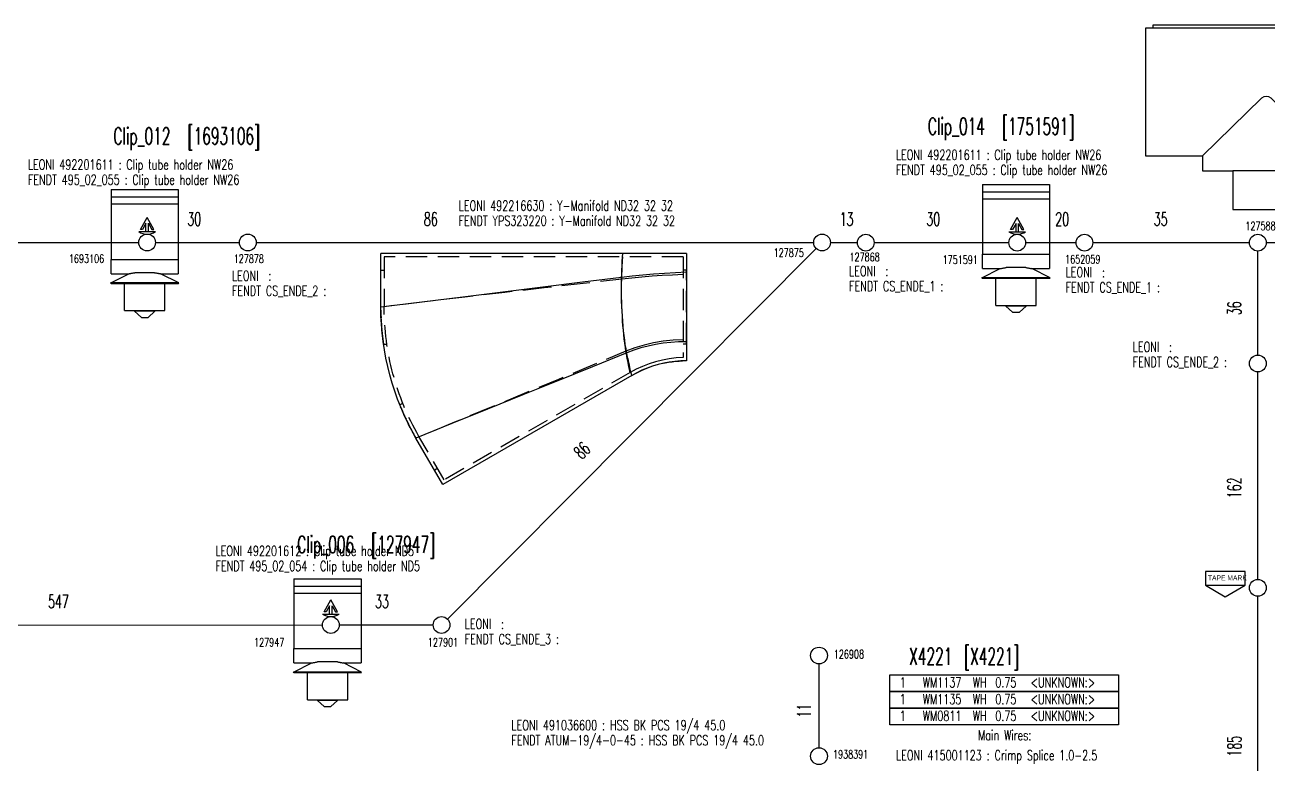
# Model space of a CAD drawing. Header units: millimetres. Extents: x -1 to 4489, y 0 to 1364.
# Drawn here: x 1926.4 to 2296.6, y 625.6 to 845.8 of the extents above; entities that cross this region are included whole.
import ezdxf

# ---------------------------------------------------------------- set-up
doc = ezdxf.new("R2010")
doc.units = ezdxf.units.MM
doc.linetypes.add('HIDDEN', pattern=[9.525, 6.35, -3.175])
for name, color, linetype in [('A_ACHSEN', 7, 'Continuous'), ('A_FLAECHEN', 7, 'Continuous'), ('DEFAULT_2', 8, 'HIDDEN'), ('LAYER_0', 7, 'Continuous'), ('SYMBOLS', 7, 'Continuous')]:
    doc.layers.add(name, color=color, linetype=linetype)
doc.styles.add('HS-BUNDLE-DIMENSION', font='ROMANS.SHX', dxfattribs={"width": 0.6, "height": 4})
doc.styles.add('HS-COMP-DESCRIPTION', font='ROMANS.SHX', dxfattribs={"width": 0.6, "height": 5})
doc.styles.add('HS-NODE', font='ROMANS.SHX', dxfattribs={"width": 0.7, "height": 2.5})
doc.styles.add('HS-PART-NO', font='ROMANS.SHX', dxfattribs={"width": 0.7, "height": 3})
doc.styles.add('HS-WIRE', font='ROMANS.SHX', dxfattribs={"width": 0.7, "height": 3})
doc.linetypes.add('NW_11_FHW_OPEN', pattern='A,0.0001,["=",Standard,S=0.4,R=0,X=0,Y=-0.2],-0.0001,["[]",Standard,S=0.3,R=0,X=-0.05,Y=-0.15],-0.2', length=0.2002)
doc.linetypes.add('NW_15_FHW_OPEN', pattern='A,0.0001,["=",Standard,S=0.4,R=0,X=0,Y=-0.2],-0.0001,["[]",Standard,S=0.3,R=0,X=-0.05,Y=-0.15],-0.2', length=0.2002)
doc.linetypes.add('NW_26_FHW_OPEN', pattern='A,0.0001,["=",Standard,S=0.4,R=0,X=0,Y=-0.2],-0.0001,["[]",Standard,S=0.3,R=0,X=-0.05,Y=-0.15],-0.2', length=0.2002)

# ---------------------------------------------------------------- blocks, each defined once
blk = doc.blocks.new('490100411')
at = {"layer": 'SYMBOLS', "color": 7}
for points in [[(10, 55.001), (-10, 55.001), (-10, 43.501), (10, 43.501), (10, 55.001)], [(-10, 43.501), (-19, 43.501), (-19, 39.001)], [(19, 39.001), (19, 43.501), (10, 43.501)], [(-19, 39.001), (-36, 39.001), (-36, 1), (36, 1), (36, 39.001), (19, 39.001)], [(-1.39, 21.857), (-19, 39.001)], [(19, 39.001), (1.4, 21.857)], [(33.75, 1), (33.75, 0), (-33.75, 0), (-33.75, 1)]]:
    blk.add_lwpolyline(points, dxfattribs=at)
blk.add_arc((0.01, 23.289), 2, 225.74, 314.13, dxfattribs=at)
blk = doc.blocks.new('497003101')
at = {"layer": 'LAYER_0', "color": 7}
for points in [[(-5.87, 7.56), (-5.87, 3.49), (5.87, 3.49), (5.87, 7.56), (-5.87, 7.56)], [(-5.87, 3.49), (0, 0), (5.87, 3.49)]]:
    blk.add_lwpolyline(points, dxfattribs=at)
at = {"layer": 'LAYER_0', "color": 7, "oblique": 0.8, "width": 0.8}
blk.add_text('TAPE MARK', height=1.5, dxfattribs=at).set_placement((-5.19, 4.91))
blk = doc.blocks.new('A$C55AF0C83')
at = {"color": 7, "linetype": 'Continuous'}
for p, q in [((18.45, 68.86), (10.45, 55)), ((74.74, 36.36), (18.45, 68.86)), ((76.24, 35.54), (74.74, 36.36)), ((77.77, 34.81), (76.24, 35.54)), ((79.35, 34.16), (77.77, 34.81)), ((80.95, 33.59), (79.35, 34.16)), ((82.58, 33.11), (80.95, 33.59)), ((84.24, 32.71), (82.58, 33.11)), ((85.91, 32.4), (84.24, 32.71)), ((87.6, 32.18), (85.91, 32.4)), ((89.3, 32.04), (87.6, 32.18)), ((91, 32), (89.3, 32.04)), ((91, 0), (91, 32)), ((0, 16), (0, 0)), ((91, 0), (0, 0))]:
    blk.add_line(p, q, dxfattribs=at)
at = {"color": 9, "linetype": 'Continuous'}
for p, q in [((21.18, 50.67), (10.45, 55)), ((31.8, 46.38), (21.18, 50.67)), ((42.31, 42.13), (31.8, 46.38)), ((52.73, 37.92), (42.31, 42.13)), ((63.04, 33.75), (52.73, 37.92)), ((73.24, 29.62), (63.04, 33.75)), ((74.16, 33.91), (74.02, 33.3)), ((74.29, 34.46), (74.16, 33.91)), ((74.4, 34.95), (74.29, 34.46)), ((74.5, 35.37), (74.4, 34.95)), ((74.65, 36), (74.5, 35.37)), ((74.74, 36.36), (74.65, 36)), ((73.4, 30.41), (73.24, 29.62)), ((73.56, 31.19), (73.4, 30.41)), ((73.72, 31.94), (73.56, 31.19)), ((73.87, 32.65), (73.72, 31.94)), ((74.02, 33.3), (73.87, 32.65)), ((75.3, 28.85), (73.24, 29.62)), ((77.42, 28.17), (75.3, 28.85)), ((79.6, 27.6), (77.42, 28.17)), ((81.83, 27.12), (79.6, 27.6)), ((84.09, 26.76), (81.83, 27.12)), ((86.38, 26.52), (84.09, 26.76)), ((88.69, 26.38), (86.38, 26.52)), ((91, 26.36), (88.69, 26.38)), ((12.25, 14.5), (0, 16)), ((24.37, 13.01), (12.25, 14.5)), ((36.38, 11.53), (24.37, 13.01)), ((48.28, 10.07), (36.38, 11.53)), ((60.06, 8.62), (48.28, 10.07)), ((71.71, 7.18), (60.06, 8.62)), ((74.88, 6.81), (71.71, 7.18)), ((71.71, 7.18), (71.75, 6.31)), ((71.75, 6.31), (71.78, 5.47)), ((71.78, 5.47), (71.81, 4.67)), ((71.81, 4.67), (71.84, 3.92)), ((71.84, 3.92), (71.87, 3.23)), ((78.06, 6.49), (74.88, 6.81)), ((81.25, 6.21), (78.06, 6.49)), ((84.46, 5.98), (81.25, 6.21)), ((87.72, 5.79), (84.46, 5.98)), ((91, 5.64), (87.72, 5.79)), ((71.87, 3.23), (71.9, 2.6)), ((71.9, 2.6), (71.92, 2.02)), ((71.92, 2.02), (71.95, 1.5)), ((71.95, 1.5), (71.98, 1.05)), ((71.98, 1.05), (72.01, 0.68)), ((72.01, 0.68), (72.04, 0.39)), ((72.04, 0.39), (72.06, 0.17)), ((72.06, 0.17), (72.09, 0.04)), ((72.09, 0.04), (72.11, 0))]:
    blk.add_line(p, q, dxfattribs=at)
at = {"color": 7, "linetype": 'Continuous'}
blk.add_arc((78, 16), 78, 150, 180, dxfattribs=at)
at = {"layer": 'A_FLAECHEN', "color": 9, "linetype": 'Continuous'}
for p, q in [((72.81, 27.16), (72.62, 25.84)), ((73.02, 28.42), (72.81, 27.16)), ((73.24, 29.62), (73.02, 28.42)), ((72.29, 23.09), (72.15, 21.67)), ((72.45, 24.47), (72.29, 23.09)), ((72.62, 25.84), (72.45, 24.47)), ((71.93, 18.75), (71.84, 17.26)), ((72.03, 20.22), (71.93, 18.75)), ((72.15, 21.67), (72.03, 20.22)), ((71.77, 15.77), (71.71, 14.29)), ((71.84, 17.26), (71.77, 15.77)), ((71.68, 12.81), (71.66, 11.34)), ((71.66, 11.34), (71.66, 9.91)), ((71.71, 14.29), (71.68, 12.81)), ((71.66, 9.91), (71.68, 8.52)), ((71.68, 8.52), (71.71, 7.18))]:
    blk.add_line(p, q, dxfattribs=at)
at = {"layer": 'A_FLAECHEN', "color": 8, "linetype": 'HIDDEN'}
blk.add_line((91, 27), (91, 5), dxfattribs=at)
at = {"layer": 'DEFAULT_2', "color": 8, "linetype": 'HIDDEN'}
for p, q in [((18.82, 67.49), (11.32, 54.5)), ((74.24, 35.49), (18.82, 67.49)), ((15.95, 64.53), (16.82, 64.03)), ((8.74, 51.88), (8.58, 51.57)), ((8.73, 51.86), (8.96, 52.3)), ((8.9, 52.18), (9.11, 52.58)), ((9.06, 52.49), (9.25, 52.85)), ((9.23, 52.81), (9.4, 53.13)), ((9.57, 53.44), (9.4, 53.12)), ((9.56, 53.41), (9.8, 53.85)), ((9.74, 53.75), (9.96, 54.15)), ((9.92, 54.06), (10.13, 54.44)), ((10.27, 54.69), (10.09, 54.37)), ((10.21, 54.59), (10.45, 55)), ((21.93, 50.31), (11.39, 54.62)), ((6.75, 47.75), (6.94, 48.17)), ((7.02, 48.34), (6.88, 48.04)), ((7.01, 48.32), (7.19, 48.71)), ((7.16, 48.64), (7.31, 48.98)), ((7.31, 48.98), (7.44, 49.25)), ((7.38, 49.11), (7.51, 49.39)), ((7.44, 49.25), (7.64, 49.66)), ((7.58, 49.53), (7.78, 49.95)), ((7.71, 49.82), (7.91, 50.23)), ((7.85, 50.1), (8.06, 50.52)), ((7.99, 50.39), (8.2, 50.82)), ((8.28, 50.98), (8.14, 50.68)), ((8.43, 51.28), (8.28, 50.96)), ((8.59, 51.58), (8.43, 51.26)), ((32.36, 46.03), (21.93, 50.31)), ((5.28, 44.22), (5.4, 44.53)), ((5.38, 44.46), (5.51, 44.79)), ((5.47, 44.71), (5.59, 45)), ((5.55, 44.9), (5.69, 45.23)), ((5.63, 45.08), (6.5, 44.58)), ((5.67, 45.2), (5.78, 45.48)), ((5.77, 45.43), (5.89, 45.74)), ((6.01, 46.01), (5.87, 45.69)), ((6, 46.01), (6.13, 46.31)), ((6.09, 46.21), (6.23, 46.55)), ((6.19, 46.44), (6.34, 46.8)), ((6.29, 46.68), (6.45, 47.05)), ((6.4, 46.94), (6.56, 47.32)), ((6.51, 47.2), (6.69, 47.59)), ((6.63, 47.47), (6.81, 47.88)), ((42.68, 41.77), (32.36, 46.03)), ((5.2, 44), (5.3, 44.27)), ((52.91, 37.54), (42.68, 41.77)), ((63.01, 33.33), (52.91, 37.54)), ((73.01, 29.15), (63.01, 33.33)), ((73.86, 33.69), (73.75, 33.16)), ((73.95, 34.15), (73.86, 33.69)), ((74.04, 34.55), (73.95, 34.15)), ((74.17, 35.15), (74.04, 34.55)), ((74.24, 35.49), (74.17, 35.15)), ((76.06, 34.51), (74.24, 35.49)), ((77.94, 33.65), (76.06, 34.51)), ((79.87, 32.9), (77.94, 33.65)), ((73.14, 29.89), (73.01, 29.15)), ((73.26, 30.61), (73.14, 29.89)), ((73.39, 31.31), (73.26, 30.61)), ((73.52, 31.98), (73.39, 31.31)), ((73.64, 32.59), (73.52, 31.98)), ((73.75, 33.16), (73.64, 32.59)), ((81.84, 32.28), (79.87, 32.9)), ((83.85, 31.77), (81.84, 32.28)), ((85.88, 31.39), (83.85, 31.77)), ((87.94, 31.14), (85.88, 31.39)), ((90, 31.01), (87.94, 31.14)), ((90, 1), (90, 31.01)), ((0.59, 25.61), (0.65, 26.03)), ((0.64, 25.97), (0.68, 26.28)), ((0.67, 26.23), (0.72, 26.58)), ((0.72, 26.55), (0.76, 26.86)), ((0.76, 26.85), (0.78, 27)), ((0.78, 27), (1.79, 27)), ((72.66, 26.79), (72.5, 25.52)), ((72.83, 28), (72.66, 26.79)), ((73.01, 29.15), (72.83, 28)), ((75.65, 28.15), (73.01, 29.15)), ((78.38, 27.31), (75.65, 28.15)), ((81.21, 26.64), (78.38, 27.31)), ((84.1, 26.14), (81.21, 26.64)), ((87.04, 25.83), (84.1, 26.14)), ((91, 27), (90, 27)), ((0.23, 22.04), (0.27, 22.45)), ((0.29, 22.69), (0.26, 22.33)), ((0.29, 22.68), (0.31, 22.96)), ((0.33, 23.14), (0.3, 22.8)), ((0.33, 23.13), (0.37, 23.6)), ((0.36, 23.47), (0.4, 23.91)), ((0.39, 23.78), (0.43, 24.2)), ((0.42, 24.08), (0.46, 24.48)), ((0.45, 24.37), (0.49, 24.75)), ((0.48, 24.65), (0.52, 25.01)), ((0.51, 24.91), (0.56, 25.36)), ((0.55, 25.27), (0.6, 25.69)), ((72.23, 22.89), (72.12, 21.53)), ((72.36, 24.21), (72.23, 22.89)), ((72.5, 25.52), (72.36, 24.21)), ((90, 25.71), (87.04, 25.83)), ((0.03, 18.23), (0.04, 18.64)), ((0.04, 18.57), (0.06, 18.95)), ((0.05, 18.9), (0.07, 19.25)), ((0.08, 19.56), (0.07, 19.23)), ((0.08, 19.56), (0.1, 19.88)), ((0.09, 19.73), (0.1, 20.04)), ((0.1, 19.89), (0.12, 20.36)), ((0.11, 20.21), (0.14, 20.67)), ((0.13, 20.53), (0.16, 20.98)), ((0.15, 20.84), (0.18, 21.28)), ((0.17, 21.15), (0.2, 21.58)), ((0.19, 21.45), (0.22, 21.88)), ((0.21, 21.75), (0.24, 22.16)), ((71.93, 18.74), (71.86, 17.32)), ((72.02, 20.15), (71.93, 18.74)), ((72.12, 21.53), (72.02, 20.15)), ((0.01, 16.94), (0, 16.63)), ((0, 16.63), (0, 16.31)), ((0, 16.32), (0, 16)), ((0.01, 17.26), (0.02, 17.72)), ((0.01, 16.94), (0.01, 17.41)), ((0.02, 17.89), (0.03, 18.33)), ((0.02, 17.57), (0.03, 18.03)), ((1, 1), (1, 15.93)), ((13.08, 14.45), (1, 15.88)), ((71.8, 15.89), (71.75, 14.47)), ((71.86, 17.32), (71.8, 15.89)), ((25.03, 13.04), (13.08, 14.45)), ((36.88, 11.66), (25.03, 13.04)), ((48.62, 10.31), (36.88, 11.66)), ((71.71, 11.66), (71.7, 10.28)), ((71.72, 13.06), (71.71, 11.66)), ((71.75, 14.47), (71.72, 13.06)), ((60.24, 8.98), (48.62, 10.31)), ((71.75, 7.67), (60.24, 8.98)), ((71.7, 10.28), (71.72, 8.95)), ((71.72, 8.95), (71.75, 7.67)), ((71.75, 7.67), (71.77, 6.87)), ((74.74, 7.35), (71.75, 7.67)), ((0, 5), (1, 5)), ((71.77, 6.87), (71.8, 6.09)), ((71.8, 6.09), (71.83, 5.35)), ((71.83, 5.35), (71.86, 4.66)), ((71.86, 4.66), (71.88, 4.01)), ((71.88, 4.01), (71.91, 3.42)), ((77.76, 7.07), (74.74, 7.35)), ((80.77, 6.83), (77.76, 7.07)), ((83.81, 6.62), (80.77, 6.83)), ((86.89, 6.46), (83.81, 6.62)), ((90, 6.32), (86.89, 6.46)), ((91, 5), (90, 5)), ((90, 1), (1, 1)), ((71.91, 3.42), (71.93, 2.88)), ((71.93, 2.88), (71.96, 2.4)), ((71.96, 2.4), (71.99, 1.99)), ((71.99, 1.99), (72.01, 1.64)), ((72.01, 1.64), (72.04, 1.36)), ((72.04, 1.36), (72.06, 1.16)), ((72.06, 1.16), (72.09, 1.04)), ((72.09, 1.04), (72.11, 1))]:
    blk.add_line(p, q, dxfattribs=at)
for centre, radius, start, end in [((78, 16), 77, 150, 180.0916), ((91, 64.52), 32.52, 240, 270)]:
    blk.add_arc(centre, radius, start, end, dxfattribs=at)
blk = doc.blocks.new('A$C2E6414D2')
at = {"linetype": 'Continuous'}
for p, q in [((7.13, 36.28), (13.13, 36.28)), ((7.13, 36.28), (7.15, 36.16)), ((7.13, 36.08), (7.13, 36.28)), ((7.15, 36.16), (7.18, 36.08)), ((9.13, 36.28), (9.13, 36.08)), ((11.13, 36.28), (11.13, 36.08)), ((13.09, 36.08), (13.12, 36.16)), ((13.12, 36.16), (13.13, 36.28)), ((13.13, 36.08), (13.13, 36.28)), ((0.13, 0), (0.13, 20.8)), ((20.13, 20.8), (0.13, 20.8)), ((20.13, 0), (20.13, 20.8)), ((20.13, 4.3), (0.13, 4.3)), ((20.13, 2.2), (0.13, 2.2))]:
    blk.add_line(p, q, dxfattribs=at)
at = {"layer": 'A_ACHSEN', "linetype": 'Continuous'}
for p, q in [((9.13, 38.08), (7.13, 36.28)), ((11.13, 38.08), (9.13, 38.08)), ((11.13, 38.08), (13.13, 36.28)), ((0.13, 28.08), (0, 27.81)), ((0, 27.81), (20.27, 27.81)), ((0, 27.81), (5.42, 25.1)), ((0.13, 28.08), (20.13, 28.08)), ((20.27, 27.81), (14.84, 25.1)), ((20.13, 28.08), (20.27, 27.81)), ((0.13, 20.8), (0.13, 25.1)), ((5.42, 25.1), (0.13, 25.1)), ((5.44, 25.1), (5.42, 25.1)), ((5.47, 25.09), (5.44, 25.1)), ((5.65, 25.05), (5.47, 25.09)), ((5.81, 25.02), (5.65, 25.05)), ((5.98, 24.99), (5.81, 25.02)), ((6.15, 24.95), (5.98, 24.99)), ((6.33, 24.92), (6.15, 24.95)), ((6.51, 24.89), (6.33, 24.92)), ((6.7, 24.86), (6.51, 24.89)), ((6.89, 24.83), (6.7, 24.86)), ((7.09, 24.8), (6.89, 24.83)), ((7.19, 24.78), (7.09, 24.8)), ((7.19, 24.78), (13.07, 24.78)), ((9.88, 24.7), (9.88, 24.78)), ((10.38, 24.7), (9.88, 24.7)), ((10.38, 24.7), (10.38, 24.78)), ((13.18, 24.8), (13.07, 24.78)), ((13.38, 24.83), (13.18, 24.8)), ((13.57, 24.86), (13.38, 24.83)), ((13.76, 24.89), (13.57, 24.86)), ((13.94, 24.92), (13.76, 24.89)), ((14.12, 24.95), (13.94, 24.92)), ((14.29, 24.99), (14.12, 24.95)), ((14.46, 25.02), (14.29, 24.99)), ((14.62, 25.05), (14.46, 25.02)), ((14.8, 25.09), (14.62, 25.05)), ((14.83, 25.1), (14.8, 25.09)), ((14.84, 25.1), (14.83, 25.1)), ((20.13, 25.1), (14.84, 25.1)), ((20.13, 25.1), (20.13, 20.8)), ((20.13, 0), (0.13, 0))]:
    blk.add_line(p, q, dxfattribs=at)
at = {"layer": 'A_FLAECHEN', "linetype": 'Continuous'}
for p, q in [((16.13, 36.08), (4.13, 36.08)), ((4.13, 36.08), (4.13, 28.08)), ((16.13, 36.08), (16.13, 28.08))]:
    blk.add_line(p, q, dxfattribs=at)

msp = doc.modelspace()

# ---------------------------------------------------------------- linework, layer by layer
at = {"color": 5, "linetype": 'Continuous'}
for points in [[(1962.38, 784.21), (1962.38, 786.71), (1961.38, 784.83), (1960.75, 784.83), (1962.75, 788.46)], [(1963.13, 784.21), (1963.13, 786.71), (1964.13, 784.83), (1964.75, 784.83), (1962.75, 788.46)], [(2221.56, 784.18), (2221.56, 786.68), (2220.56, 784.81), (2219.93, 784.81), (2221.93, 788.43)], [(2222.31, 784.18), (2222.31, 786.68), (2223.31, 784.81), (2223.93, 784.81), (2221.93, 788.43)], [(1960.25, 784.21), (1965.25, 784.21)], [(2219.43, 784.18), (2224.43, 784.18)], [(2017.1, 670.3), (2017.1, 672.8), (2016.1, 670.92), (2015.47, 670.92), (2017.47, 674.55)], [(2017.85, 670.3), (2017.85, 672.8), (2018.85, 670.92), (2019.47, 670.92), (2017.47, 674.55)], [(2014.97, 670.3), (2019.97, 670.3)]]:
    msp.add_lwpolyline(points, dxfattribs=at)
at = {"color": 7, "linetype": 'NW_26_FHW_OPEN', "ltscale": 8}
for points in [[(1864.72, 780.96), (1960.25, 780.96)], [(1965.25, 780.96), (1990.25, 780.96)], [(2179.31, 780.93), (2219.43, 780.93)], [(2224.43, 780.93), (2239.43, 780.93)]]:
    msp.add_lwpolyline(points, dxfattribs=at)
at = {"color": 7, "ltscale": 8}
for points in [[(1995.25, 780.96), (2161.29, 780.96)], [(2052.24, 668.82), (2162.03, 779.19)], [(2166.29, 780.96), (2174.31, 780.94)], [(2244.43, 780.93), (2291.08, 780.93)], [(2293.58, 747.43), (2293.58, 778.43)], [(2296.08, 780.93), (2326.08, 780.93)]]:
    msp.add_lwpolyline(points, dxfattribs=at)
at = {"color": 7, "linetype": 'NW_11_FHW_OPEN', "ltscale": 8}
for points in [[(2293.58, 680.6), (2293.58, 742.43)], [(2293.58, 596.86), (2293.58, 675.6)], [(2162.88, 630.47), (2162.88, 655.44)]]:
    msp.add_lwpolyline(points, dxfattribs=at)
at = {"color": 7, "linetype": 'NW_15_FHW_OPEN', "ltscale": 8}
for points in [[(1879.59, 667.02), (2014.97, 667.05)], [(2019.97, 667.05), (2047.97, 667.05)]]:
    msp.add_lwpolyline(points, dxfattribs=at)
at = {"color": 7, "linetype": 'Continuous'}
for points in [[(2183.99, 647.24), (2183.99, 652.22), (2252.09, 652.22), (2252.09, 647.24), (2183.99, 647.24)], [(2183.99, 642.26), (2183.99, 647.24), (2252.09, 647.24), (2252.09, 642.26), (2183.99, 642.26)], [(2183.99, 637.28), (2183.99, 642.26), (2252.09, 642.26), (2252.09, 637.28), (2183.99, 637.28)]]:
    msp.add_lwpolyline(points, dxfattribs=at)
for centre in [(1962.75, 780.96), (1992.75, 780.96), (2163.79, 780.96), (2176.81, 780.93), (2221.93, 780.93), (2241.93, 780.93), (2293.58, 780.93), (2293.58, 744.93), (2293.58, 678.1), (2017.47, 667.05), (2050.47, 667.05), (2162.88, 657.94), (2162.88, 627.97)]:
    msp.add_circle(centre, 2.5, dxfattribs=at)
at = {"color": 5, "linetype": 'Continuous'}
for centre in [(1962.75, 788), (2221.93, 787.98), (2017.47, 674.09)]:
    msp.add_arc(centre, 4.54, 236.6015, 303.3985, dxfattribs=at)

# ---------------------------------------------------------------- block references
for name, p, rotation in [('490100411', (2296.12, 845.8), 180.0000198478428), ('A$C2E6414D2', (1972.18, 796.76), 180), ('A$C2E6414D2', (2231.69, 798.3), 180), ('A$C2E6414D2', (2026.63, 680.83), 180)]:
    msp.add_blockref(name, p, dxfattribs=dict(rotation=rotation))
at = {"xscale": -1, "rotation": 180}
msp.add_blockref('A$C55AF0C83', (2032.38, 777.74), dxfattribs=at)
msp.add_blockref('497003101', (2283.89, 675.41))

# ---------------------------------------------------------------- texts
at = {"color": 5, "linetype": 'Continuous'}
for s, height, style, width, p in [(' [1751591]', 5, 'HS-COMP-DESCRIPTION', 0.6, (2215.32, 813.09)), (' [1693106]', 5, 'HS-COMP-DESCRIPTION', 0.6, (1972.75, 810.18)), ('127588', 2.5, 'HS-NODE', 0.7, (2289.88, 784.66)), ('127875', 2.5, 'HS-NODE', 0.7, (2149.36, 776.66)), ('127868', 2.5, 'HS-NODE', 0.7, (2171.97, 775.39)), ('1693106', 2.5, 'HS-NODE', 0.7, (1939.47, 774.91)), ('127878', 2.5, 'HS-NODE', 0.7, (1988.54, 774.91)), ('1751591', 2.5, 'HS-NODE', 0.7, (2199.69, 774.58)), ('1652059', 2.5, 'HS-NODE', 0.7, (2236.19, 774.75)), (' [127947]', 5, 'HS-COMP-DESCRIPTION', 0.6, (2027.47, 688.55)), ('127947', 2.5, 'HS-NODE', 0.7, (1994.63, 660.67)), ('127901', 2.5, 'HS-NODE', 0.7, (2046.39, 660.67)), ('126908', 2.5, 'HS-NODE', 0.7, (2167.29, 657.11)), (' [X4221]', 5, 'HS-COMP-DESCRIPTION', 0.6, (2204.04, 655.22)), ('WM1137 ', 3, 'HS-WIRE', 0.7, (2193.79, 648.44)), ('WH ', 3, 'HS-WIRE', 0.7, (2208.69, 648.44)), ('0.75 ', 3, 'HS-WIRE', 0.7, (2215.39, 648.44)), (' <UNKNOWN:>  ', 3, 'HS-WIRE', 0.7, (2224.49, 648.44)), ('WM1135 ', 3, 'HS-WIRE', 0.7, (2193.79, 643.46)), ('WH ', 3, 'HS-WIRE', 0.7, (2208.69, 643.46)), ('0.75 ', 3, 'HS-WIRE', 0.7, (2215.39, 643.46)), (' <UNKNOWN:>  ', 3, 'HS-WIRE', 0.7, (2224.49, 643.46)), ('WM0811 ', 3, 'HS-WIRE', 0.7, (2193.79, 638.48)), ('WH ', 3, 'HS-WIRE', 0.7, (2208.69, 638.48)), ('0.75 ', 3, 'HS-WIRE', 0.7, (2215.39, 638.48)), (' <UNKNOWN:>  ', 3, 'HS-WIRE', 0.7, (2224.49, 638.48)), ('1938391', 2.5, 'HS-NODE', 0.7, (2167.05, 627.29))]:
    msp.add_text(s, height=height, dxfattribs=dict(at, style=style, width=width)).set_placement(p)
at = {"color": 42, "linetype": 'Continuous', "style": 'HS-COMP-DESCRIPTION', "width": 0.6}
for s, p in [('Clip_012', (1952.75, 810.18)), ('Clip_014', (2195.32, 813.09)), ('Clip_006', (2007.47, 688.55)), ('X4221', (2189.75, 655.22))]:
    msp.add_text(s, height=5, dxfattribs=at).set_placement(p)
at = {"color": 200, "linetype": 'Continuous', "style": 'HS-PART-NO', "width": 0.7}
for s, p in [('LEONI 492201611 : Clip tube holder NW26', (2185.78, 805.59)), ('LEONI 492201611 : Clip tube holder NW26', (1927.25, 802.68)), ('FENDT 495_02_055 : Clip tube holder NW26', (2185.78, 801.09)), ('FENDT 495_02_055 : Clip tube holder NW26', (1927.25, 798.18)), ('LEONI 492216630 : Y-Manifold ND32 32 32', (2055.56, 790.45)), ('FENDT YPS323220 : Y-Manifold ND32 32 32', (2055.56, 785.95)), ('LEONI  :', (2171.82, 770.96)), ('LEONI  :', (1988.04, 769.57)), ('LEONI  :', (2236.33, 770.62)), ('FENDT CS_ENDE_2 :', (1988.04, 765.07)), ('FENDT CS_ENDE_1 :', (2171.82, 766.46)), ('FENDT CS_ENDE_1 :', (2236.33, 766.12)), ('LEONI  :', (2256.31, 748.38)), ('FENDT CS_ENDE_2 :', (2256.31, 743.88)), ('LEONI 492201612 : Clip tube holder ND5', (1983.12, 687.61)), ('FENDT 495_02_054 : Clip tube holder ND5', (1983.12, 683.11)), ('LEONI  :', (2057.35, 665.86)), ('FENDT CS_ENDE_3 :', (2057.35, 661.36)), ('LEONI 491036600 : HSS BK PCS 19/4 45.0', (2071.26, 635.71)), ('FENDT ATUM-19/4-0-45 : HSS BK PCS 19/4 45.0', (2071.26, 631.21)), ('LEONI 415001123 : Crimp Splice 1.0-2.5', (2185.81, 626.74))]:
    msp.add_text(s, height=3, dxfattribs=at).set_placement(p)
at = {"color": 1, "linetype": 'Continuous', "ltscale": 8, "style": 'HS-BUNDLE-DIMENSION', "width": 0.6}
for s, p in [('30', (1974.75, 785.96)), ('86', (2045.21, 785.96)), ('30', (2194.86, 785.93)), ('20', (2233.25, 785.93)), ('35', (2262.59, 785.93)), ('33', (2030.67, 672.05))]:
    msp.add_text(s, height=4, dxfattribs=at).set_placement(p)
for s, rotation, p in [('13', 359.8859, (2169.01, 785.95)), ('36', 90, (2288.58, 759.33)), ('86', 45.15, (2092.26, 716.14)), ('162', 90, (2288.58, 704.83)), ('547', 0.0115, (1933.24, 672.03)), ('11', 90, (2160.42, 639.46)), ('185', 90, (2288.58, 627.86))]:
    msp.add_text(s, height=4, rotation=rotation, dxfattribs=at).set_placement(p)
at = {"color": 7, "linetype": 'Continuous', "style": 'HS-WIRE', "width": 0.7}
for p in [(2185.49, 648.44), (2185.49, 643.46), (2185.49, 638.48)]:
    msp.add_text(' 1  ', height=3, dxfattribs=at).set_placement(p)
at = {"color": 1, "linetype": 'Continuous', "style": 'HS-PART-NO', "width": 0.7}
msp.add_text('Main Wires: ', height=3, dxfattribs=at).set_placement((2210.26, 632.74))

doc.saveas('drawing.dxf')
